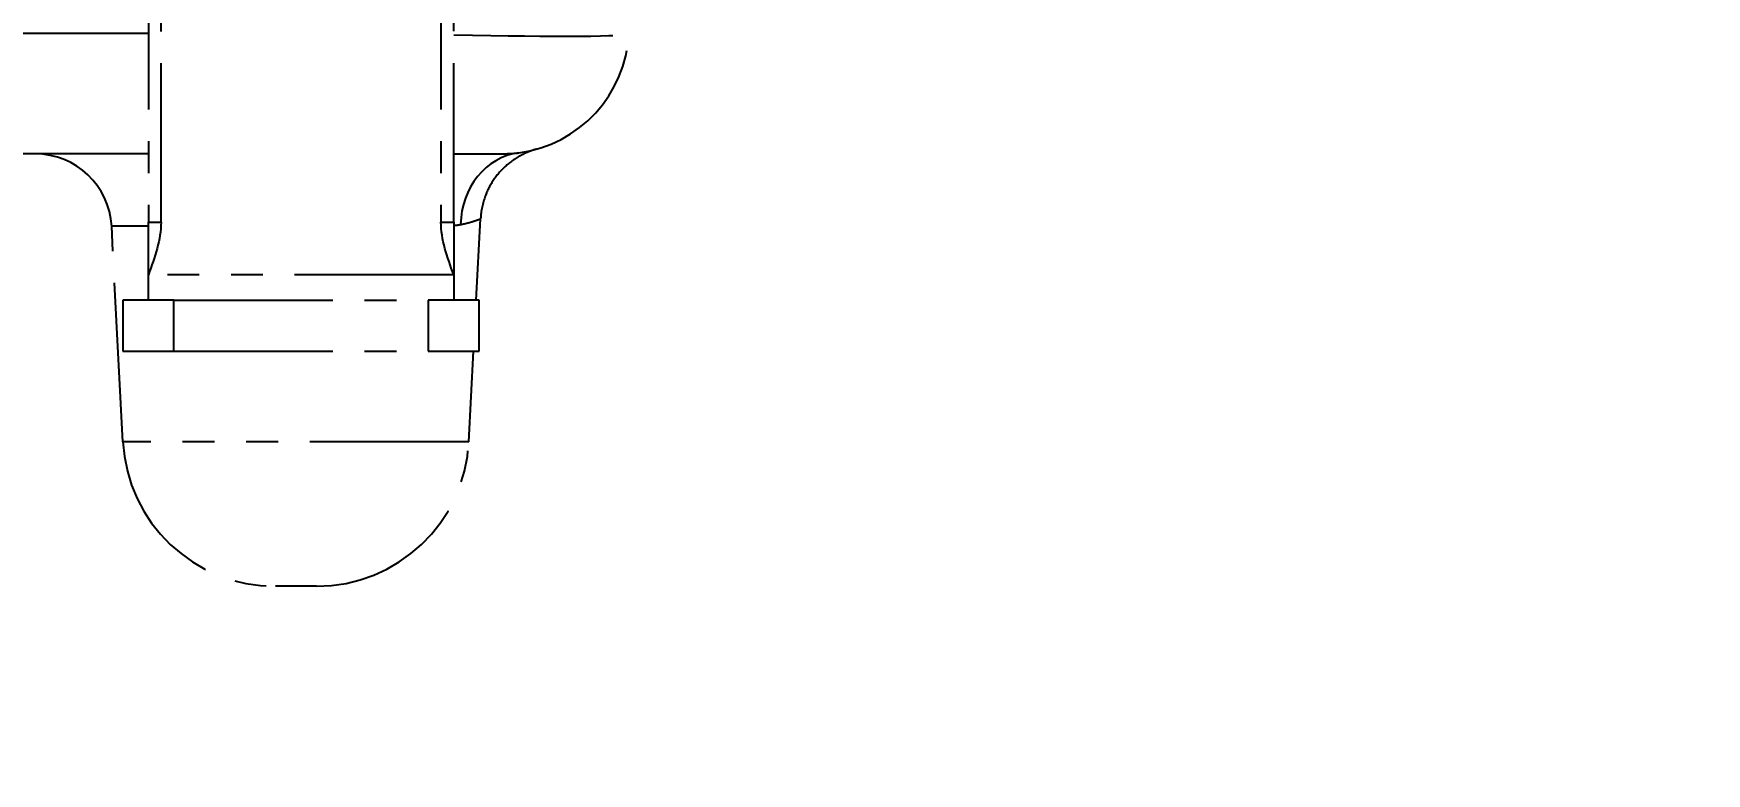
# Model space of a CAD drawing. Header units: inches. Extents: x 0 to 77285, y -118 to 40065.
# Drawn here: x 69386.9 to 69452.7, y 25472.9 to 25502 of the extents above; entities that cross this region are included whole.
import ezdxf

# ---------------------------------------------------------------- set-up
doc = ezdxf.new("R2010")
doc.units = ezdxf.units.IN
doc.header["$LTSCALE"] = 5
doc.header["$MEASUREMENT"] = 0
doc.linetypes.add('PHANTOM', pattern=[2.5, 1.25, -0.25, 0.25, -0.25, 0.25, -0.25])
doc.layers.add('66', color=6, linetype='PHANTOM')
doc.styles.add('SCI', font='')
doc.styles.get('SCI').set_extended_font_data('Gulim')
doc.dimstyles.new('SCH', dxfattribs={"dimtxt": 2.5, "dimasz": 2, "dimexe": 1.25, "dimexo": 0.625, "dimtad": 1, "dimdec": 8, "dimtxsty": 'SCI', "dimcen": 2.5, "dimclrd": 4, "dimclre": 4, "dimclrt": 7, "dimadec": 8, "dimazin": 2, "dimtfac": 1, "dimtdec": 8, "dimtmove": 0, "dimatfit": 3, "dimfxl": 1, "dimarcsym": 0})

# ---------------------------------------------------------------- blocks, each defined once
blk = doc.blocks.new('A$C70e98cdd')
for p, q in [((-77.799, 95.5), (-77.799, 84.815)), ((-77.299, 84.815), (-77.299, 95.5)), ((-66.299, 95.5), (-66.299, 84.823)), ((-65.799, 84.823), (-65.799, 95.5)), ((-77.799, 92.238), (-84.102, 92.238)), ((-77.799, 87.5), (-84.102, 87.5)), ((-66.299, 84.823), (-65.799, 84.823)), ((-65.799, 84.823), (-65.799, 82.75)), ((-64.909, 81.75), (-64.741, 84.953)), ((-77.799, 84.657), (-79.24, 84.657)), ((-78.797, 76.186), (-79.24, 84.657)), ((-77.799, 82.75), (-77.799, 84.815)), ((-77.799, 84.815), (-77.299, 84.815)), ((-65.799, 82.75), (-77.799, 82.75)), ((-77.799, 81.75), (-77.799, 82.75)), ((-65.799, 82.75), (-65.799, 81.75)), ((-76.799, 81.75), (-78.799, 81.75)), ((-78.799, 81.75), (-78.799, 79.75)), ((-76.799, 81.75), (-66.799, 81.75)), ((-76.799, 79.75), (-76.799, 81.75)), ((-64.799, 81.75), (-66.799, 81.75)), ((-66.799, 81.75), (-66.799, 79.75)), ((-64.799, 79.75), (-64.799, 81.75)), ((-78.799, 79.75), (-76.799, 79.75)), ((-76.799, 79.75), (-66.799, 79.75)), ((-66.799, 79.75), (-64.799, 79.75)), ((-65.201, 76.186), (-65.014, 79.75)), ((-65.201, 76.186), (-78.797, 76.186)), ((-71.192, 70.5), (-72.805, 70.5))]:
    blk.add_line(p, q)
for centre, radius, start, end in [((-63.901, 92.5), 5, 277.54607, 357), ((-82.236, 84.5), 3, 3, 90), ((-72.805, 76.5), 6, 183, 270), ((-71.192, 76.5), 6, 270, 357)]:
    blk.add_arc(centre, radius, start, end)
for centre, major_axis, ratio, start_param, end_param in [((-67.906, 92.5), (8.999, -0.262), 0.02902, 4.949634, 6.282509), ((-62.85, 84.569), (-0.394, 2.974), 0.890273, 0.000001, 1.40095)]:
    blk.add_ellipse(centre, major_axis=major_axis, ratio=ratio, start_param=start_param, end_param=end_param)
for points in [[(-65.799, 87.501), (-65.687, 87.5), (-65.58, 87.5), (-65.479, 87.5)], [(-64.143, 87.503), (-64.041, 87.504), (-63.952, 87.505), (-63.872, 87.507)], [(-63.872, 87.507), (-63.792, 87.508), (-63.722, 87.51), (-63.659, 87.513)], [(-63.659, 87.513), (-63.596, 87.515), (-63.54, 87.518), (-63.49, 87.521)], [(-65.799, 82.75), (-66.049, 83.441), (-66.299, 84.132), (-66.299, 84.823)], [(-65.139, 84.818), (-65.132, 84.82), (-65.125, 84.822), (-65.118, 84.824)], [(-65.118, 84.824), (-65.074, 84.837), (-65.032, 84.85), (-64.994, 84.862)], [(-64.994, 84.862), (-64.986, 84.865), (-64.977, 84.868), (-64.968, 84.871)], [(-64.968, 84.871), (-64.935, 84.882), (-64.904, 84.892), (-64.877, 84.902)], [(-64.877, 84.902), (-64.868, 84.905), (-64.86, 84.908), (-64.851, 84.911)], [(-64.851, 84.911), (-64.829, 84.919), (-64.811, 84.926), (-64.795, 84.932)], [(-64.795, 84.932), (-64.788, 84.935), (-64.782, 84.937), (-64.776, 84.939)], [(-64.776, 84.939), (-64.765, 84.944), (-64.756, 84.947), (-64.751, 84.949)], [(-64.751, 84.949), (-64.747, 84.95), (-64.745, 84.951), (-64.743, 84.952)], [(-64.743, 84.952), (-64.742, 84.953), (-64.741, 84.953), (-64.741, 84.953)], [(-77.299, 84.815), (-77.299, 84.126), (-77.549, 83.438), (-77.799, 82.75)], [(-65.799, 84.689), (-65.795, 84.69), (-65.791, 84.69), (-65.788, 84.69)], [(-65.788, 84.69), (-65.737, 84.695), (-65.691, 84.701), (-65.647, 84.707)], [(-65.647, 84.707), (-65.604, 84.713), (-65.564, 84.719), (-65.526, 84.726)], [(-65.526, 84.726), (-65.447, 84.741), (-65.375, 84.757), (-65.311, 84.772)], [(-65.311, 84.772), (-65.307, 84.773), (-65.303, 84.774), (-65.298, 84.776)], [(-65.298, 84.776), (-65.24, 84.79), (-65.188, 84.804), (-65.139, 84.818)]]:
    blk.add_open_spline(points, degree=3)
for points, knots in [([(-65.479, 87.5), (-65.271, 87.5), (-65.088, 87.5), (-64.924, 87.5), (-64.76, 87.5), (-64.616, 87.501), (-64.487, 87.501), (-64.358, 87.501), (-64.244, 87.502), (-64.143, 87.503)], [0.2727273, 0.2727273, 0.2727273, 0.2727273, 0.3636364, 0.3636364, 0.3636364, 0.4545455, 0.4545455, 0.4545455, 0.5454545, 0.5454545, 0.5454545, 0.5454545]), ([(-62.554, 87.685), (-62.554, 87.685), (-62.554, 87.685), (-62.557, 87.684), (-62.558, 87.684), (-62.564, 87.682), (-62.566, 87.681), (-62.571, 87.68), (-62.574, 87.679), (-62.582, 87.677), (-62.588, 87.675), (-62.599, 87.672), (-62.605, 87.67), (-62.793, 87.613), (-62.972, 87.54), (-63.356, 87.338), (-63.558, 87.198), (-63.92, 86.876), (-64.083, 86.692), (-64.357, 86.292), (-64.47, 86.073), (-64.662, 85.561), (-64.725, 85.257), (-64.741, 84.953)], [0.4871647, 0.4871647, 0.4871647, 0.4871647, 0.4979201, 0.4979201, 0.5025335, 0.5025335, 0.5036804, 0.5036804, 0.5048289, 0.5048289, 0.5066016, 0.5066016, 0.5084466, 0.5084466, 0.5658052, 0.5658052, 0.6385123, 0.6385123, 0.7112194, 0.7112194, 0.7839265, 0.7839265, 0.875203, 0.875203, 0.875203, 0.875203]), ([(-63.49, 87.521), (-63.439, 87.524), (-63.395, 87.527), (-63.354, 87.531), (-63.313, 87.535), (-63.277, 87.539), (-63.244, 87.543)], [0.8181818, 0.8181818, 0.8181818, 0.8181818, 0.9090909, 0.9090909, 0.9090909, 0.9999998, 0.9999998, 0.9999998, 0.9999998])]:
    blk.add_open_spline(points, degree=3, knots=knots)
blk = doc.blocks.new('A$Cb4de0983')
at = {"layer": '66'}
blk.add_blockref('A$C70e98cdd', (0, 22.5), dxfattribs=at)
blk = doc.blocks.new('*D845')
at = {"color": 4, "lineweight": -2, "transparency": 16777216}
for p, q in [((69285.723, 25381.355), (69285.723, 25597.983)), ((69652.723, 25381.355), (69652.723, 25597.983)), ((69295.723, 25591.733), (69642.723, 25591.733))]:
    blk.add_line(p, q, dxfattribs=at)
at = {"color": 4, "transparency": 16777216}
for points in [[(69295.723, 25593.399), (69295.723, 25590.066), (69285.723, 25591.733)], [(69642.723, 25593.399), (69642.723, 25590.066), (69652.723, 25591.733)]]:
    blk.add_solid(points, dxfattribs=at)
at = {"layer": 'Defpoints', "color": 0, "transparency": 16777216}
for p in [(69652.723, 25591.733), (69285.723, 25378.23, -2129.449), (69652.723, 25378.23, -2129.449)]:
    blk.add_point(p, dxfattribs=at)
at = {"color": 7, "transparency": 16777216, "insert": (69469.223, 25601.274), "char_height": 12.5, "attachment_point": 5, "style": 'SCI'}
blk.add_mtext('367', dxfattribs=at)

msp = doc.modelspace()

# ---------------------------------------------------------------- block references
msp.add_blockref('A$Cb4de0983', (69469.22286911, 25387.23021317, -2129.44904594))

# ---------------------------------------------------------------- dimensions: what is measured, and where the dimension line sits
dim = msp.add_linear_dim(base=(69652.7228691058, 25591.7326379582), p1=(69285.7228691058, 25378.2302131725, -2129.4490459262), p2=(69652.7228691058, 25378.2302131725, -2129.4490459262), dimstyle='SCH', override={"dimscale": 5})
dim.commit()
dim.dimension.update_dxf_attribs({"geometry": '*D845', "text_midpoint": (69469.2228691058, 25601.2740826986)})

doc.saveas('drawing.dxf')
